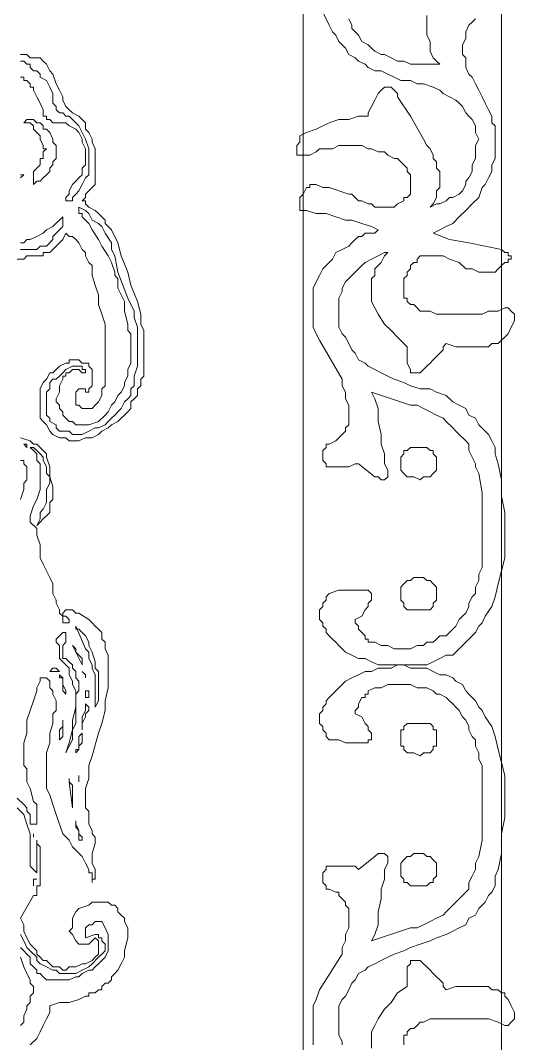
# Model space of a CAD drawing. Extents: x -66030 to 95157, y -13132 to 45879.
# Drawn here: x -19780 to -19187, y 13747 to 14977 of the extents above; entities that cross this region are included whole.
import ezdxf

# ---------------------------------------------------------------- set-up
doc = ezdxf.new("R2010")
doc.units = 0
doc.header["$LTSCALE"] = 100
doc.header["$MEASUREMENT"] = 0
doc.layers.get('0').update_dxf_attribs({"linetype": 'CONTINUOUS'})

msp = doc.modelspace()

# ---------------------------------------------------------------- linework, layer by layer
at = {"lineweight": 0}
for points in [[(-20940.3, 16299.6), (-19202.2, 16299.6), (-19202.2, 13143.6), (-20940.3, 13143.6), (-20940.3, 16299.6)], [(-20702.1, 15948), (-19440.5, 15948), (-19440.5, 13381.8), (-20702.1, 13381.8), (-20702.1, 15948)], [(-19745.1, 14842.7), (-19741.2, 14834.8), (-19741.2, 14830.9), (-19737.3, 14827), (-19737.3, 14819.2), (-19737.3, 14815.3), (-19737.3, 14811.4), (-19741.2, 14807.5), (-19741.2, 14803.6), (-19745.1, 14799.7), (-19745.1, 14795.8), (-19749, 14791.9), (-19752.9, 14788), (-19756.8, 14784.1), (-19760.7, 14784.1), (-19764.7, 14780.2), (-19764.7, 14784.1), (-19764.7, 14788), (-19764.7, 14791.9), (-19764.7, 14791.9), (-19764.7, 14795.8), (-19760.7, 14799.7), (-19756.8, 14803.6), (-19756.8, 14811.4), (-19752.9, 14811.4), (-19752.9, 14815.3), (-19752.9, 14819.2), (-19749, 14823.1), (-19752.9, 14823.1), (-19752.9, 14827), (-19756.8, 14834.8), (-19756.8, 14838.7), (-19760.7, 14842.7), (-19764.7, 14846.6), (-19764.7, 14850.5), (-19764.7, 14850.5), (-19768.6, 14854.4), (-19772.5, 14854.4), (-19776.4, 14854.4), (-19772.5, 14858.3), (-19768.6, 14858.3), (-19764.7, 14858.3), (-19760.7, 14854.4), (-19756.8, 14854.4), (-19752.9, 14850.5), (-19752.9, 14846.6), (-19749, 14846.6), (-19745.1, 14842.7)], [(-19670.9, 14709.9), (-19670.9, 14702), (-19667, 14694.2), (-19663.1, 14674.7), (-19651.4, 14643.4), (-19643.6, 14627.8), (-19643.6, 14620), (-19639.7, 14608.3), (-19639.7, 14600.5), (-19639.7, 14592.7), (-19639.7, 14584.9), (-19639.7, 14573.1), (-19639.7, 14561.4), (-19643.6, 14549.7), (-19643.6, 14538), (-19647.5, 14534.1), (-19647.5, 14526.3), (-19651.4, 14522.4), (-19655.3, 14518.5), (-19659.2, 14510.6), (-19663.1, 14506.7), (-19667, 14502.8), (-19670.9, 14498.9), (-19674.8, 14495), (-19678.7, 14491.1), (-19686.5, 14487.2), (-19690.4, 14487.2), (-19698.3, 14483.3), (-19706.1, 14479.4), (-19710, 14479.4), (-19713.9, 14479.4), (-19713.9, 14479.4), (-19717.8, 14479.4), (-19721.7, 14483.3), (-19725.6, 14483.3), (-19729.5, 14483.3), (-19729.5, 14483.3), (-19733.4, 14483.3), (-19737.3, 14487.2), (-19737.3, 14491.1), (-19745.1, 14495), (-19745.1, 14498.9), (-19749, 14502.8), (-19749, 14510.6), (-19749, 14514.6), (-19749, 14518.5), (-19749, 14526.3), (-19749, 14530.2), (-19745.1, 14534.1), (-19745.1, 14541.9), (-19741.2, 14545.8), (-19737.3, 14545.8), (-19733.4, 14549.7), (-19729.5, 14553.6), (-19725.6, 14557.5), (-19717.8, 14561.4), (-19713.9, 14561.4), (-19710, 14561.4), (-19706.1, 14561.4), (-19706.1, 14557.5), (-19702.2, 14557.5), (-19702.2, 14553.6), (-19702.2, 14553.6), (-19706.1, 14553.6), (-19710, 14557.5), (-19713.9, 14557.5), (-19713.9, 14557.5), (-19717.8, 14557.5), (-19721.7, 14553.6), (-19721.7, 14553.6), (-19725.6, 14553.6), (-19725.6, 14549.7), (-19729.5, 14549.7), (-19729.5, 14545.8), (-19733.4, 14538), (-19733.4, 14534.1), (-19733.4, 14530.2), (-19737.3, 14522.4), (-19737.3, 14518.5), (-19733.4, 14514.6), (-19733.4, 14510.6), (-19729.5, 14506.7), (-19729.5, 14502.8), (-19725.6, 14498.9), (-19721.7, 14495), (-19717.8, 14495), (-19713.9, 14491.1), (-19706.1, 14491.1), (-19698.3, 14491.1), (-19686.5, 14495), (-19678.7, 14502.8), (-19674.8, 14506.7), (-19670.9, 14514.6), (-19667, 14518.5), (-19663.1, 14526.3), (-19659.2, 14530.2), (-19655.3, 14538), (-19655.3, 14541.9), (-19651.4, 14549.7), (-19651.4, 14557.5), (-19647.5, 14565.3), (-19647.5, 14569.2), (-19647.5, 14577), (-19647.5, 14584.9), (-19647.5, 14592.7), (-19647.5, 14600.5), (-19651.4, 14604.4), (-19651.4, 14612.2), (-19655.3, 14627.8), (-19655.3, 14635.6), (-19655.3, 14639.5), (-19659.2, 14647.4), (-19663.1, 14655.2), (-19663.1, 14659.1), (-19663.1, 14666.9), (-19667, 14670.8), (-19667, 14674.7), (-19670.9, 14686.4), (-19674.8, 14694.2), (-19682.6, 14705.9), (-19686.5, 14713.8), (-19694.3, 14725.5), (-19698.3, 14733.3), (-19702.2, 14737.2), (-19702.2, 14737.2), (-19706.1, 14741.1), (-19706.1, 14745), (-19710, 14745), (-19710, 14748.9), (-19710, 14752.8), (-19702.2, 14748.9), (-19698.3, 14745), (-19694.3, 14737.2), (-19686.5, 14733.3), (-19682.6, 14729.4), (-19678.7, 14721.6), (-19670.9, 14709.9)], [(-19772.5, 14467.7), (-19772.5, 14463.8), (-19772.5, 14463.8), (-19772.5, 14463.8), (-19776.4, 14467.7), (-19776.4, 14467.7), (-19776.4, 14467.7), (-19772.5, 14467.7), (-19772.5, 14467.7)], [(-19323.3, 14444.2), (-19323.3, 14448.2), (-19323.3, 14452.1), (-19319.4, 14456), (-19319.4, 14459.9), (-19315.5, 14459.9), (-19311.6, 14463.8), (-19307.7, 14463.8), (-19299.8, 14463.8), (-19295.9, 14463.8), (-19292, 14463.8), (-19288.1, 14459.9), (-19284.2, 14459.9), (-19284.2, 14456), (-19280.3, 14452.1), (-19280.3, 14448.2), (-19280.3, 14444.2), (-19280.3, 14440.3), (-19280.3, 14436.4), (-19284.2, 14432.5), (-19284.2, 14432.5), (-19288.1, 14428.6), (-19292, 14428.6), (-19295.9, 14428.6), (-19299.8, 14424.7), (-19307.7, 14428.6), (-19311.6, 14428.6), (-19315.5, 14428.6), (-19319.4, 14432.5), (-19319.4, 14432.5), (-19319.4, 14432.5), (-19323.3, 14436.4), (-19323.3, 14440.3), (-19323.3, 14444.2)], [(-19323.3, 14288), (-19323.3, 14291.9), (-19323.3, 14295.8), (-19319.4, 14299.7), (-19319.4, 14299.7), (-19315.5, 14303.6), (-19311.6, 14303.6), (-19307.7, 14307.5), (-19299.8, 14307.5), (-19295.9, 14307.5), (-19292, 14303.6), (-19288.1, 14303.6), (-19284.2, 14299.7), (-19284.2, 14299.7), (-19280.3, 14295.8), (-19280.3, 14291.9), (-19280.3, 14288), (-19280.3, 14284.1), (-19280.3, 14280.2), (-19284.2, 14276.3), (-19284.2, 14272.4), (-19288.1, 14268.5), (-19292, 14268.5), (-19295.9, 14268.5), (-19299.8, 14268.5), (-19307.7, 14268.5), (-19311.6, 14268.5), (-19315.5, 14268.5), (-19319.4, 14272.4), (-19319.4, 14276.3), (-19323.3, 14280.2), (-19323.3, 14284.1), (-19323.3, 14288)], [(-19729.5, 14213.8), (-19729.5, 14209.9), (-19725.6, 14209.9), (-19725.6, 14209.9), (-19721.7, 14206), (-19721.7, 14206), (-19721.7, 14206), (-19717.8, 14202.1), (-19717.8, 14198.2), (-19717.8, 14198.2), (-19713.9, 14194.3), (-19713.9, 14186.5), (-19710, 14182.5), (-19710, 14178.6), (-19710, 14174.7), (-19710, 14170.8), (-19713.9, 14166.9), (-19713.9, 14159.1), (-19713.9, 14147.4), (-19713.9, 14139.6), (-19713.9, 14131.8), (-19717.8, 14124), (-19717.8, 14112.2), (-19721.7, 14104.4), (-19725.6, 14096.6), (-19721.7, 14108.3), (-19717.8, 14124), (-19717.8, 14135.7), (-19713.9, 14151.3), (-19713.9, 14159.1), (-19713.9, 14163), (-19713.9, 14170.8), (-19717.8, 14178.6), (-19717.8, 14182.5), (-19721.7, 14190.4), (-19721.7, 14198.2), (-19725.6, 14202.1), (-19729.5, 14206), (-19729.5, 14206), (-19729.5, 14206), (-19733.4, 14209.9), (-19733.4, 14213.8), (-19733.4, 14217.7), (-19733.4, 14221.6), (-19733.4, 14225.5), (-19733.4, 14225.5), (-19737.3, 14229.4), (-19737.3, 14229.4), (-19737.3, 14233.3), (-19733.4, 14237.2), (-19729.5, 14241.1), (-19725.6, 14241.1), (-19725.6, 14241.1), (-19725.6, 14237.2), (-19725.6, 14233.3), (-19725.6, 14233.3), (-19725.6, 14229.4), (-19729.5, 14225.5), (-19729.5, 14221.6), (-19729.5, 14217.7), (-19729.5, 14217.7), (-19729.5, 14213.8)], [(-19690.4, 14206), (-19690.4, 14198.2), (-19686.5, 14194.3), (-19686.5, 14186.5), (-19686.5, 14178.6), (-19686.5, 14170.8), (-19686.5, 14163), (-19686.5, 14159.1), (-19690.4, 14151.3), (-19690.4, 14155.2), (-19690.4, 14159.1), (-19690.4, 14163), (-19690.4, 14166.9), (-19690.4, 14170.8), (-19690.4, 14174.7), (-19690.4, 14178.6), (-19690.4, 14178.6), (-19690.4, 14186.5), (-19690.4, 14190.4), (-19694.3, 14198.2), (-19694.3, 14202.1), (-19698.3, 14209.9), (-19698.3, 14217.7), (-19702.2, 14221.6), (-19713.9, 14248.9), (-19713.9, 14245), (-19710, 14245), (-19706.1, 14241.1), (-19706.1, 14241.1), (-19702.2, 14237.2), (-19698.3, 14229.4), (-19698.3, 14225.5), (-19694.3, 14217.7), (-19690.4, 14206)], [(-19706.1, 14202.1), (-19717.8, 14225.5), (-19713.9, 14221.6), (-19713.9, 14217.7), (-19710, 14213.8), (-19706.1, 14209.9), (-19706.1, 14206), (-19706.1, 14206), (-19706.1, 14202.1)], [(-19733.4, 14194.3), (-19745.1, 14194.3), (-19741.2, 14198.2), (-19741.2, 14198.2), (-19737.3, 14198.2), (-19737.3, 14198.2), (-19737.3, 14198.2), (-19733.4, 14194.3)], [(-19725.6, 14166.9), (-19729.5, 14170.8), (-19729.5, 14178.6), (-19729.5, 14186.5), (-19733.4, 14186.5), (-19733.4, 14190.4), (-19729.5, 14186.5), (-19729.5, 14178.6), (-19725.6, 14170.8), (-19725.6, 14166.9)], [(-19706.1, 14194.3), (-19702.2, 14190.4), (-19706.1, 14194.3)], [(-19702.2, 14190.4), (-19702.2, 14186.5), (-19702.2, 14190.4)], [(-19702.2, 14163), (-19702.2, 14163), (-19702.2, 14163), (-19702.2, 14166.9), (-19702.2, 14166.9), (-19702.2, 14170.8), (-19702.2, 14170.8), (-19698.3, 14170.8), (-19698.3, 14166.9), (-19698.3, 14163), (-19702.2, 14163)], [(-19706.1, 14124), (-19706.1, 14127.9), (-19706.1, 14131.8), (-19706.1, 14135.7), (-19706.1, 14139.6), (-19702.2, 14147.4), (-19702.2, 14151.3), (-19702.2, 14155.2), (-19702.2, 14155.2), (-19698.3, 14151.3), (-19698.3, 14147.4), (-19702.2, 14143.5), (-19702.2, 14139.6), (-19706.1, 14131.8), (-19706.1, 14127.9), (-19706.1, 14124)], [(-19733.4, 14112.2), (-19733.4, 14116.1), (-19733.4, 14116.1), (-19733.4, 14120), (-19733.4, 14124), (-19729.5, 14127.9), (-19729.5, 14135.7), (-19729.5, 14131.8), (-19729.5, 14131.8), (-19729.5, 14127.9), (-19729.5, 14124), (-19729.5, 14116.1), (-19733.4, 14112.2)], [(-19323.3, 14112.2), (-19323.3, 14108.3), (-19323.3, 14104.4), (-19319.4, 14104.4), (-19319.4, 14100.5), (-19315.5, 14096.6), (-19311.6, 14096.6), (-19307.7, 14096.6), (-19299.8, 14092.7), (-19295.9, 14096.6), (-19292, 14096.6), (-19288.1, 14096.6), (-19284.2, 14100.5), (-19284.2, 14104.4), (-19280.3, 14104.4), (-19280.3, 14108.3), (-19280.3, 14112.2), (-19280.3, 14120), (-19280.3, 14124), (-19284.2, 14124), (-19284.2, 14127.9), (-19288.1, 14131.8), (-19292, 14131.8), (-19295.9, 14131.8), (-19299.8, 14131.8), (-19307.7, 14131.8), (-19311.6, 14131.8), (-19315.5, 14131.8), (-19319.4, 14127.9), (-19319.4, 14124), (-19323.3, 14124), (-19323.3, 14120), (-19323.3, 14112.2)], [(-19713.9, 14096.6), (-19713.9, 14100.5), (-19710, 14100.5), (-19710, 14108.3), (-19710, 14112.2), (-19710, 14116.1), (-19706.1, 14120), (-19706.1, 14116.1), (-19706.1, 14112.2), (-19706.1, 14108.3), (-19710, 14104.4), (-19710, 14100.5), (-19713.9, 14096.6)], [(-19710, 14061.5), (-19710, 14061.5), (-19710, 14065.4), (-19710, 14069.3), (-19710, 14065.4), (-19710, 14061.5), (-19710, 14061.5)], [(-19717.8, 14030.2), (-19721.7, 14061.5), (-19721.7, 14065.4), (-19721.7, 14061.5), (-19717.8, 14057.6), (-19717.8, 14049.7), (-19717.8, 14041.9), (-19717.8, 14034.1), (-19717.8, 14030.2)], [(-19706.1, 13995.1), (-19706.1, 13991.2), (-19710, 13991.2), (-19710, 13995.1), (-19710, 14002.9), (-19713.9, 14006.8), (-19713.9, 14014.6), (-19713.9, 14010.7), (-19713.9, 14010.7), (-19710, 14002.9), (-19710, 13999), (-19706.1, 13995.1), (-19706.1, 13995.1)], [(-19764.7, 13999), (-19764.7, 13999), (-19764.7, 13995.1), (-19764.7, 13999), (-19764.7, 13999), (-19764.7, 13999), (-19764.7, 13999), (-19764.7, 13999)], [(-19323.3, 13956), (-19323.3, 13952.1), (-19323.3, 13948.2), (-19319.4, 13944.3), (-19319.4, 13940.4), (-19315.5, 13940.4), (-19311.6, 13936.5), (-19307.7, 13936.5), (-19299.8, 13936.5), (-19295.9, 13936.5), (-19292, 13936.5), (-19288.1, 13940.4), (-19284.2, 13940.4), (-19284.2, 13944.3), (-19280.3, 13948.2), (-19280.3, 13952.1), (-19280.3, 13956), (-19280.3, 13959.9), (-19280.3, 13963.8), (-19284.2, 13967.7), (-19284.2, 13967.7), (-19288.1, 13971.6), (-19292, 13971.6), (-19295.9, 13975.5), (-19299.8, 13975.5), (-19307.7, 13975.5), (-19311.6, 13971.6), (-19315.5, 13971.6), (-19319.4, 13967.7), (-19319.4, 13967.7), (-19323.3, 13963.8), (-19323.3, 13959.9), (-19323.3, 13956)], [(-19764.7, 13936.5), (-19764.7, 13940.4), (-19764.7, 13940.4), (-19764.7, 13940.4), (-19764.7, 13944.3), (-19764.7, 13944.3), (-19764.7, 13944.3), (-19760.7, 13944.3), (-19764.7, 13944.3), (-19764.7, 13940.4), (-19764.7, 13940.4), (-19764.7, 13936.5)]]:
    msp.add_lwpolyline(points, close=True, dxfattribs=at)
for points in [[(-19233.4, 14979.4), (-19237.3, 14975.5), (-19241.3, 14971.6), (-19245.2, 14963.7), (-19245.2, 14959.8), (-19245.2, 14955.9), (-19249.1, 14948.1), (-19249.1, 14944.2), (-19249.1, 14936.4), (-19245.2, 14932.5), (-19245.2, 14924.7), (-19245.2, 14920.8), (-19241.3, 14913), (-19237.3, 14909.1), (-19233.4, 14901.2), (-19229.5, 14893.4), (-19225.6, 14885.6), (-19221.7, 14877.8), (-19217.8, 14870), (-19213.9, 14862.2), (-19213.9, 14854.4), (-19210, 14850.5), (-19210, 14842.7), (-19210, 14834.8), (-19210, 14827), (-19210, 14819.2), (-19210, 14811.4), (-19213.9, 14803.6), (-19213.9, 14795.8), (-19217.8, 14788), (-19221.7, 14780.2), (-19225.6, 14776.3), (-19229.5, 14764.5), (-19237.3, 14756.7), (-19245.2, 14748.9), (-19253, 14741.1), (-19260.8, 14733.3), (-19268.6, 14729.4), (-19276.4, 14725.5), (-19284.2, 14721.6), (-19264.7, 14713.8), (-19241.3, 14709.9), (-19221.7, 14705.9), (-19202.2, 14702), (-19198.3, 14698.1), (-19194.4, 14698.1), (-19194.4, 14698.1), (-19194.4, 14698.1), (-19194.4, 14694.2), (-19190.5, 14694.2), (-19190.5, 14690.3), (-19194.4, 14690.3), (-19194.4, 14686.4), (-19198.3, 14686.4), (-19202.2, 14682.5), (-19206.1, 14678.6), (-19210, 14674.7), (-19213.9, 14674.7), (-19217.8, 14674.7), (-19221.7, 14674.7), (-19229.5, 14674.7), (-19237.3, 14678.6), (-19245.2, 14678.6), (-19253, 14686.4), (-19264.7, 14690.3), (-19272.5, 14694.2), (-19276.4, 14694.2), (-19280.3, 14694.2), (-19284.2, 14694.2), (-19284.2, 14694.2), (-19288.1, 14694.2), (-19292, 14694.2), (-19295.9, 14694.2), (-19299.8, 14694.2), (-19303.7, 14690.3), (-19303.7, 14686.4), (-19307.7, 14686.4), (-19311.6, 14682.5), (-19311.6, 14678.6), (-19315.5, 14674.7), (-19315.5, 14670.8), (-19319.4, 14666.9), (-19319.4, 14663), (-19319.4, 14659.1), (-19319.4, 14655.2), (-19319.4, 14651.3), (-19319.4, 14647.4), (-19319.4, 14643.4), (-19315.5, 14643.4), (-19315.5, 14639.5), (-19311.6, 14635.6), (-19307.7, 14635.6), (-19303.7, 14631.7), (-19299.8, 14627.8), (-19295.9, 14627.8), (-19288.1, 14627.8), (-19280.3, 14623.9), (-19268.6, 14623.9), (-19256.9, 14623.9), (-19249.1, 14623.9), (-19237.3, 14623.9), (-19225.6, 14623.9), (-19217.8, 14627.8), (-19206.1, 14627.8), (-19198.3, 14631.7), (-19198.3, 14631.7), (-19194.4, 14631.7), (-19194.4, 14631.7), (-19190.5, 14627.8), (-19190.5, 14627.8), (-19190.5, 14627.8), (-19186.6, 14623.9), (-19186.6, 14623.9), (-19186.6, 14620), (-19186.6, 14616.1), (-19190.5, 14608.3), (-19194.4, 14600.5), (-19198.3, 14596.6), (-19198.3, 14596.6), (-19202.2, 14592.7), (-19206.1, 14588.8), (-19210, 14588.8), (-19213.9, 14588.8), (-19217.8, 14584.9), (-19221.7, 14584.9), (-19233.4, 14584.9), (-19245.2, 14584.9), (-19256.9, 14584.9), (-19268.6, 14588.8), (-19272.5, 14584.9), (-19272.5, 14581), (-19276.4, 14577), (-19280.3, 14573.1), (-19284.2, 14569.2), (-19288.1, 14565.3), (-19292, 14561.4), (-19295.9, 14557.5), (-19299.8, 14553.6), (-19303.7, 14553.6), (-19303.7, 14553.6), (-19307.7, 14553.6), (-19307.7, 14553.6), (-19307.7, 14553.6), (-19311.6, 14553.6), (-19311.6, 14557.5), (-19311.6, 14557.5), (-19315.5, 14565.3), (-19315.5, 14569.2), (-19315.5, 14577), (-19315.5, 14584.9), (-19315.5, 14584.9), (-19327.2, 14596.6), (-19335, 14604.4), (-19342.8, 14612.2), (-19350.6, 14623.9), (-19354.5, 14631.7), (-19358.4, 14639.5), (-19358.4, 14643.4), (-19358.4, 14651.3), (-19358.4, 14655.2), (-19358.4, 14659.1), (-19358.4, 14663), (-19358.4, 14666.9), (-19354.5, 14670.8), (-19354.5, 14678.6), (-19350.6, 14682.5), (-19346.7, 14686.4), (-19342.8, 14694.2), (-19338.9, 14698.1), (-19342.8, 14698.1), (-19350.6, 14694.2), (-19358.4, 14690.3), (-19366.2, 14686.4), (-19370.2, 14682.5), (-19374.1, 14678.6), (-19378, 14674.7), (-19381.9, 14670.8), (-19385.8, 14666.9), (-19389.7, 14663), (-19393.6, 14655.2), (-19393.6, 14651.3), (-19397.5, 14643.4), (-19397.5, 14639.5), (-19397.5, 14631.7), (-19397.5, 14623.9), (-19397.5, 14616.1), (-19397.5, 14608.3), (-19393.6, 14600.5), (-19389.7, 14596.6), (-19385.8, 14588.8), (-19381.9, 14581), (-19378, 14577), (-19374.1, 14569.2), (-19366.2, 14565.3), (-19362.3, 14561.4), (-19354.5, 14557.5), (-19346.7, 14553.6), (-19338.9, 14549.7), (-19331.1, 14545.8), (-19319.4, 14541.9), (-19311.6, 14538), (-19299.8, 14534.1), (-19288.1, 14534.1), (-19280.3, 14530.2), (-19268.6, 14526.3), (-19260.8, 14518.5), (-19253, 14514.6), (-19245.2, 14510.6), (-19241.3, 14502.8), (-19233.4, 14498.9), (-19229.5, 14491.1), (-19221.7, 14483.3), (-19217.8, 14479.4), (-19213.9, 14471.6), (-19210, 14463.8), (-19210, 14456), (-19206.1, 14444.2), (-19202.2, 14424.7), (-19202.2, 14405.2), (-19198.3, 14385.7), (-19198.3, 14366.1), (-19198.3, 14346.6), (-19198.3, 14331), (-19202.2, 14315.3), (-19206.1, 14299.7), (-19210, 14284.1), (-19213.9, 14272.4), (-19221.7, 14260.7), (-19225.6, 14252.9), (-19229.5, 14248.9), (-19233.4, 14241.1), (-19237.3, 14237.2), (-19241.3, 14233.3), (-19245.2, 14229.4), (-19249.1, 14225.5), (-19256.9, 14217.7), (-19260.8, 14213.8), (-19268.6, 14213.8), (-19276.4, 14209.9), (-19284.2, 14206), (-19292, 14202.1), (-19303.7, 14202.1), (-19311.6, 14202.1), (-19319.4, 14202.1), (-19327.2, 14202.1), (-19335, 14202.1), (-19342.8, 14202.1), (-19350.6, 14202.1), (-19358.4, 14206), (-19366.2, 14209.9), (-19374.1, 14209.9), (-19381.9, 14213.8), (-19389.7, 14217.7), (-19397.5, 14225.5), (-19401.4, 14229.4), (-19405.3, 14233.3), (-19409.2, 14237.2), (-19413.1, 14241.1), (-19413.1, 14245), (-19417, 14248.9), (-19417, 14252.9), (-19420.9, 14256.8), (-19420.9, 14260.7), (-19420.9, 14264.6), (-19420.9, 14268.5), (-19417, 14272.4), (-19417, 14276.3), (-19413.1, 14280.2), (-19413.1, 14284.1), (-19409.2, 14288), (-19397.5, 14291.9), (-19389.7, 14291.9), (-19381.9, 14291.9), (-19378, 14291.9), (-19370.2, 14291.9), (-19366.2, 14291.9), (-19362.3, 14291.9), (-19362.3, 14291.9), (-19358.4, 14288), (-19358.4, 14288), (-19358.4, 14284.1), (-19358.4, 14280.2), (-19362.3, 14276.3), (-19362.3, 14272.4), (-19366.2, 14268.5), (-19370.2, 14260.7), (-19378, 14256.8), (-19378, 14252.9), (-19374.1, 14248.9), (-19374.1, 14245), (-19370.2, 14241.1), (-19366.2, 14237.2), (-19366.2, 14233.3), (-19362.3, 14233.3), (-19362.3, 14229.4), (-19354.5, 14229.4), (-19346.7, 14225.5), (-19338.9, 14225.5), (-19331.1, 14221.6), (-19319.4, 14221.6), (-19311.6, 14221.6), (-19303.7, 14225.5), (-19295.9, 14225.5), (-19292, 14229.4), (-19284.2, 14229.4), (-19280.3, 14233.3), (-19276.4, 14237.2), (-19268.6, 14237.2), (-19264.7, 14241.1), (-19260.8, 14245), (-19256.9, 14248.9), (-19253, 14256.8), (-19249.1, 14260.7), (-19245.2, 14264.6), (-19241.3, 14272.4), (-19241.3, 14276.3), (-19237.3, 14284.1), (-19233.4, 14288), (-19233.4, 14295.8), (-19229.5, 14303.6), (-19229.5, 14311.4), (-19225.6, 14319.3), (-19225.6, 14327.1), (-19225.6, 14346.6), (-19225.6, 14366.1), (-19225.6, 14385.7), (-19225.6, 14409.1), (-19229.5, 14432.5), (-19233.4, 14440.3), (-19233.4, 14444.2), (-19237.3, 14452.1), (-19241.3, 14459.9), (-19241.3, 14467.7), (-19245.2, 14471.6), (-19253, 14479.4), (-19256.9, 14483.3), (-19260.8, 14487.2), (-19268.6, 14495), (-19272.5, 14498.9), (-19280.3, 14502.8), (-19288.1, 14506.7), (-19295.9, 14510.6), (-19303.7, 14514.6), (-19311.6, 14514.6), (-19358.4, 14530.2), (-19354.5, 14522.4), (-19350.6, 14510.6), (-19350.6, 14495), (-19346.7, 14479.4), (-19346.7, 14467.7), (-19342.8, 14456), (-19342.8, 14448.2), (-19342.8, 14444.2), (-19338.9, 14436.4), (-19338.9, 14432.5), (-19338.9, 14428.6), (-19338.9, 14428.6), (-19342.8, 14424.7), (-19342.8, 14424.7), (-19342.8, 14424.7), (-19346.7, 14424.7), (-19346.7, 14424.7), (-19350.6, 14428.6), (-19354.5, 14428.6), (-19374.1, 14444.2), (-19378, 14444.2), (-19385.8, 14440.3), (-19389.7, 14440.3), (-19393.6, 14440.3), (-19397.5, 14440.3), (-19401.4, 14440.3), (-19405.3, 14440.3), (-19413.1, 14440.3), (-19413.1, 14444.2), (-19417, 14448.2), (-19417, 14452.1), (-19417, 14456), (-19417, 14459.9), (-19417, 14459.9), (-19413.1, 14463.8), (-19413.1, 14467.7), (-19409.2, 14467.7), (-19401.4, 14471.6), (-19397.5, 14475.5), (-19397.5, 14475.5), (-19393.6, 14479.4), (-19389.7, 14483.3), (-19389.7, 14487.2), (-19385.8, 14491.1), (-19385.8, 14498.9), (-19385.8, 14502.8), (-19385.8, 14510.6), (-19385.8, 14514.6), (-19389.7, 14522.4), (-19389.7, 14530.2), (-19393.6, 14538), (-19393.6, 14545.8), (-19420.9, 14592.7), (-19424.8, 14600.5), (-19428.7, 14608.3), (-19428.7, 14616.1), (-19428.7, 14623.9), (-19428.7, 14631.7), (-19428.7, 14639.5), (-19428.7, 14647.4), (-19428.7, 14655.2), (-19424.8, 14663), (-19420.9, 14670.8), (-19417, 14678.6), (-19413.1, 14682.5), (-19405.3, 14690.3), (-19401.4, 14698.1), (-19393.6, 14702), (-19385.8, 14705.9), (-19381.9, 14709.9), (-19378, 14713.8), (-19374.1, 14717.7), (-19370.2, 14717.7), (-19366.2, 14721.6), (-19362.3, 14721.6), (-19354.5, 14721.6), (-19350.6, 14725.5), (-19358.4, 14729.4), (-19370.2, 14733.3), (-19381.9, 14737.2), (-19389.7, 14737.2), (-19401.4, 14741.1), (-19413.1, 14745), (-19424.8, 14745), (-19436.6, 14748.9), (-19440.5, 14748.9), (-19444.4, 14748.9), (-19444.4, 14748.9), (-19444.4, 14748.9), (-19444.4, 14752.8), (-19444.4, 14752.8), (-19444.4, 14756.7), (-19444.4, 14760.6), (-19444.4, 14764.5), (-19440.5, 14768.4), (-19436.6, 14776.3), (-19436.6, 14776.3), (-19436.6, 14776.3), (-19432.6, 14776.3), (-19432.6, 14780.2), (-19428.7, 14780.2), (-19424.8, 14780.2), (-19417, 14776.3), (-19409.2, 14776.3), (-19385.8, 14768.4), (-19381.9, 14768.4), (-19378, 14764.5), (-19374.1, 14760.6), (-19370.2, 14760.6), (-19362.3, 14756.7), (-19358.4, 14756.7), (-19354.5, 14752.8), (-19350.6, 14752.8), (-19346.7, 14752.8), (-19342.8, 14752.8), (-19338.9, 14752.8), (-19335, 14752.8), (-19331.1, 14752.8), (-19327.2, 14756.7), (-19319.4, 14760.6), (-19319.4, 14764.5), (-19315.5, 14764.5), (-19311.6, 14768.4), (-19311.6, 14772.3), (-19311.6, 14776.3), (-19311.6, 14780.2), (-19311.6, 14780.2), (-19311.6, 14784.1), (-19311.6, 14788), (-19311.6, 14791.9), (-19315.5, 14795.8), (-19315.5, 14799.7), (-19319.4, 14803.6), (-19323.3, 14807.5), (-19327.2, 14811.4), (-19331.1, 14811.4), (-19338.9, 14815.3), (-19342.8, 14819.2), (-19350.6, 14819.2), (-19358.4, 14823.1), (-19362.3, 14823.1), (-19370.2, 14827), (-19378, 14827), (-19385.8, 14827), (-19389.7, 14827), (-19397.5, 14827), (-19405.3, 14823.1), (-19413.1, 14823.1), (-19420.9, 14823.1), (-19424.8, 14819.2), (-19432.6, 14815.3), (-19440.5, 14815.3), (-19444.4, 14815.3), (-19448.3, 14815.3), (-19448.3, 14815.3), (-19448.3, 14819.2), (-19448.3, 14819.2), (-19448.3, 14823.1), (-19448.3, 14827), (-19444.4, 14830.9), (-19444.4, 14838.7), (-19436.6, 14842.7), (-19424.8, 14846.6), (-19417, 14850.5), (-19409.2, 14854.4), (-19397.5, 14858.3), (-19385.8, 14858.3), (-19374.1, 14862.2), (-19362.3, 14862.2), (-19362.3, 14866.1), (-19358.4, 14873.9), (-19354.5, 14881.7), (-19350.6, 14889.5), (-19346.7, 14893.4), (-19342.8, 14897.3), (-19338.9, 14897.3), (-19338.9, 14897.3), (-19335, 14897.3), (-19331.1, 14893.4), (-19327.2, 14889.5), (-19327.2, 14885.6), (-19311.6, 14862.2), (-19295.9, 14834.8), (-19292, 14827), (-19288.1, 14823.1), (-19284.2, 14815.3), (-19284.2, 14811.4), (-19280.3, 14807.5), (-19280.3, 14799.7), (-19276.4, 14795.8), (-19276.4, 14791.9), (-19276.4, 14784.1), (-19276.4, 14780.2), (-19276.4, 14776.3), (-19280.3, 14772.3), (-19280.3, 14768.4), (-19280.3, 14764.5), (-19284.2, 14756.7), (-19288.1, 14752.8), (-19280.3, 14756.7), (-19276.4, 14756.7), (-19268.6, 14760.6), (-19264.7, 14764.5), (-19260.8, 14764.5), (-19253, 14768.4), (-19249.1, 14772.3), (-19245.2, 14780.2), (-19245.2, 14784.1), (-19241.3, 14788), (-19237.3, 14795.8), (-19237.3, 14803.6), (-19233.4, 14811.4), (-19233.4, 14819.2), (-19233.4, 14827), (-19229.5, 14834.8), (-19233.4, 14842.7), (-19233.4, 14846.6), (-19233.4, 14850.5), (-19237.3, 14858.3), (-19241.3, 14862.2), (-19245.2, 14866.1), (-19249.1, 14873.9), (-19253, 14877.8), (-19256.9, 14881.7), (-19264.7, 14885.6), (-19272.5, 14889.5), (-19276.4, 14893.4), (-19284.2, 14897.3), (-19295.9, 14901.2), (-19303.7, 14901.2), (-19311.6, 14905.1), (-19323.3, 14905.1), (-19331.1, 14909.1), (-19338.9, 14913), (-19346.7, 14916.9), (-19354.5, 14916.9), (-19362.3, 14920.8), (-19366.2, 14924.7), (-19374.1, 14928.6), (-19378, 14932.5), (-19385.8, 14936.4), (-19389.7, 14944.2), (-19393.6, 14948.1), (-19397.5, 14952), (-19401.4, 14959.8), (-19405.3, 14963.7), (-19409.2, 14971.6), (-19417, 14987.2)], [(-19385.8, 14979.4), (-19381.9, 14971.6), (-19381.9, 14967.6), (-19378, 14963.7), (-19374.1, 14959.8), (-19370.2, 14952), (-19362.3, 14948.1), (-19358.4, 14944.2), (-19354.5, 14940.3), (-19346.7, 14936.4), (-19342.8, 14936.4), (-19335, 14932.5), (-19327.2, 14928.6), (-19319.4, 14928.6), (-19311.6, 14924.7), (-19303.7, 14924.7), (-19292, 14924.7), (-19284.2, 14924.7), (-19276.4, 14924.7), (-19280.3, 14928.6), (-19280.3, 14928.6), (-19284.2, 14932.5), (-19288.1, 14940.3), (-19288.1, 14944.2), (-19288.1, 14952), (-19292, 14959.8), (-19292, 14967.6), (-19292, 14975.5), (-19292, 14983.3)], [(-19780.3, 14936.4), (-19772.5, 14936.4), (-19772.5, 14936.4), (-19768.6, 14932.5), (-19764.7, 14932.5), (-19760.7, 14932.5), (-19756.8, 14932.5), (-19752.9, 14928.6), (-19752.9, 14928.6), (-19752.9, 14928.6), (-19749, 14924.7), (-19749, 14924.7), (-19745.1, 14916.9), (-19741.2, 14913), (-19737.3, 14901.2), (-19733.4, 14893.4), (-19729.5, 14885.6), (-19729.5, 14881.7), (-19725.6, 14873.9), (-19721.7, 14870), (-19717.8, 14866.1), (-19710, 14862.2), (-19706.1, 14858.3), (-19702.2, 14854.4), (-19702.2, 14846.6), (-19698.3, 14842.7), (-19694.3, 14834.8), (-19694.3, 14830.9), (-19690.4, 14823.1), (-19690.4, 14819.2), (-19690.4, 14811.4), (-19690.4, 14803.6), (-19690.4, 14799.7), (-19690.4, 14791.9), (-19690.4, 14784.1), (-19690.4, 14780.2), (-19694.3, 14776.3), (-19698.3, 14772.3), (-19702.2, 14768.4), (-19702.2, 14764.5), (-19702.2, 14764.5), (-19706.1, 14760.6), (-19702.2, 14760.6), (-19702.2, 14756.7), (-19698.3, 14752.8), (-19690.4, 14748.9), (-19686.5, 14745), (-19682.6, 14741.1), (-19682.6, 14741.1), (-19678.7, 14737.2), (-19678.7, 14733.3), (-19674.8, 14729.4), (-19670.9, 14725.5), (-19663.1, 14709.9), (-19659.2, 14694.2), (-19651.4, 14674.7), (-19647.5, 14659.1), (-19639.7, 14639.5), (-19635.8, 14623.9), (-19635.8, 14612.2), (-19631.9, 14604.4), (-19631.9, 14596.6), (-19631.9, 14584.9), (-19631.9, 14577), (-19631.9, 14569.2), (-19631.9, 14561.4), (-19631.9, 14557.5), (-19631.9, 14549.7), (-19635.8, 14545.8), (-19635.8, 14538), (-19639.7, 14534.1), (-19639.7, 14526.3), (-19643.6, 14522.4), (-19647.5, 14518.5), (-19647.5, 14510.6), (-19651.4, 14506.7), (-19655.3, 14502.8), (-19659.2, 14498.9), (-19663.1, 14495), (-19670.9, 14491.1), (-19674.8, 14487.2), (-19682.6, 14483.3), (-19686.5, 14479.4), (-19694.3, 14475.5), (-19702.2, 14475.5), (-19710, 14471.6), (-19717.8, 14471.6), (-19721.7, 14471.6), (-19725.6, 14475.5), (-19729.5, 14475.5), (-19733.4, 14475.5), (-19741.2, 14479.4), (-19745.1, 14483.3), (-19749, 14491.1), (-19752.9, 14495), (-19756.8, 14498.9), (-19756.8, 14506.7), (-19756.8, 14514.6), (-19756.8, 14518.5), (-19756.8, 14526.3), (-19756.8, 14534.1), (-19752.9, 14541.9), (-19749, 14545.8), (-19745.1, 14553.6), (-19741.2, 14553.6), (-19737.3, 14557.5), (-19737.3, 14557.5), (-19733.4, 14561.4), (-19725.6, 14565.3), (-19721.7, 14565.3), (-19721.7, 14569.2), (-19717.8, 14569.2), (-19713.9, 14569.2), (-19710, 14569.2), (-19706.1, 14565.3), (-19698.3, 14565.3), (-19698.3, 14561.4), (-19698.3, 14561.4), (-19694.3, 14557.5), (-19694.3, 14553.6), (-19694.3, 14549.7), (-19694.3, 14541.9), (-19694.3, 14538), (-19698.3, 14534.1), (-19698.3, 14530.2), (-19698.3, 14530.2), (-19698.3, 14530.2), (-19702.2, 14530.2), (-19702.2, 14534.1), (-19702.2, 14534.1), (-19706.1, 14534.1), (-19706.1, 14534.1), (-19710, 14534.1), (-19710, 14534.1), (-19710, 14534.1), (-19713.9, 14530.2), (-19713.9, 14530.2), (-19713.9, 14526.3), (-19713.9, 14526.3), (-19713.9, 14522.4), (-19713.9, 14522.4), (-19713.9, 14514.6), (-19710, 14514.6), (-19706.1, 14510.6), (-19706.1, 14510.6), (-19702.2, 14510.6), (-19698.3, 14510.6), (-19698.3, 14510.6), (-19694.3, 14510.6), (-19690.4, 14514.6), (-19690.4, 14514.6), (-19686.5, 14518.5), (-19686.5, 14518.5), (-19682.6, 14526.3), (-19682.6, 14530.2), (-19682.6, 14534.1), (-19678.7, 14538), (-19678.7, 14549.7), (-19678.7, 14612.2), (-19682.6, 14623.9), (-19686.5, 14635.6), (-19686.5, 14647.4), (-19690.4, 14659.1), (-19694.3, 14670.8), (-19694.3, 14682.5), (-19698.3, 14686.4), (-19702.2, 14694.2), (-19702.2, 14698.1), (-19706.1, 14702), (-19710, 14709.9), (-19713.9, 14713.8), (-19713.9, 14713.8), (-19717.8, 14717.7), (-19717.8, 14717.7), (-19721.7, 14717.7), (-19725.6, 14721.6), (-19729.5, 14713.8), (-19733.4, 14709.9), (-19737.3, 14705.9), (-19741.2, 14702), (-19745.1, 14698.1), (-19752.9, 14698.1), (-19752.9, 14694.2), (-19756.8, 14694.2), (-19760.7, 14694.2), (-19764.7, 14694.2), (-19772.5, 14694.2), (-19776.4, 14690.3), (-19784.2, 14690.3)], [(-19780.3, 14928.6), (-19776.4, 14928.6), (-19772.5, 14924.7), (-19768.6, 14924.7), (-19768.6, 14920.8), (-19764.7, 14916.9), (-19760.7, 14916.9), (-19756.8, 14913), (-19756.8, 14909.1), (-19749, 14905.1), (-19745.1, 14897.3), (-19741.2, 14889.5), (-19741.2, 14889.5), (-19741.2, 14885.6), (-19741.2, 14881.7), (-19741.2, 14877.8), (-19737.3, 14873.9), (-19737.3, 14870), (-19737.3, 14870), (-19733.4, 14866.1), (-19733.4, 14866.1), (-19733.4, 14866.1), (-19729.5, 14866.1), (-19725.6, 14862.2), (-19721.7, 14862.2), (-19717.8, 14858.3), (-19717.8, 14858.3), (-19713.9, 14854.4), (-19710, 14850.5), (-19710, 14850.5), (-19706.1, 14842.7), (-19702.2, 14834.8), (-19698.3, 14823.1), (-19698.3, 14815.3), (-19698.3, 14807.5), (-19698.3, 14799.7), (-19698.3, 14791.9), (-19702.2, 14788), (-19706.1, 14780.2), (-19710, 14772.3), (-19713.9, 14768.4), (-19713.9, 14768.4), (-19717.8, 14764.5), (-19717.8, 14764.5), (-19717.8, 14760.6), (-19721.7, 14760.6), (-19721.7, 14760.6), (-19725.6, 14760.6), (-19725.6, 14764.5), (-19721.7, 14768.4), (-19721.7, 14768.4), (-19721.7, 14772.3), (-19717.8, 14780.2), (-19713.9, 14784.1), (-19710, 14788), (-19706.1, 14791.9), (-19706.1, 14795.8), (-19706.1, 14799.7), (-19702.2, 14803.6), (-19702.2, 14803.6), (-19702.2, 14807.5), (-19702.2, 14811.4), (-19702.2, 14815.3), (-19702.2, 14819.2), (-19702.2, 14823.1), (-19706.1, 14830.9), (-19706.1, 14834.8), (-19710, 14842.7), (-19713.9, 14846.6), (-19721.7, 14850.5), (-19725.6, 14854.4), (-19729.5, 14854.4), (-19733.4, 14854.4), (-19741.2, 14854.4), (-19745.1, 14858.3), (-19749, 14858.3), (-19749, 14858.3), (-19749, 14862.2), (-19752.9, 14862.2), (-19752.9, 14866.1), (-19752.9, 14870), (-19756.8, 14877.8), (-19760.7, 14885.6), (-19764.7, 14893.4), (-19764.7, 14897.3), (-19768.6, 14897.3), (-19768.6, 14901.2), (-19772.5, 14905.1), (-19776.4, 14905.1), (-19776.4, 14909.1), (-19780.3, 14909.1)], [(-19780.3, 14791.9), (-19776.4, 14791.9), (-19780.3, 14788)], [(-19780.3, 14709.9), (-19776.4, 14709.9), (-19772.5, 14713.8), (-19768.6, 14713.8), (-19760.7, 14717.7), (-19752.9, 14721.6), (-19749, 14725.5), (-19741.2, 14729.4), (-19729.5, 14741.1), (-19729.5, 14737.2), (-19729.5, 14733.3), (-19729.5, 14729.4), (-19733.4, 14725.5), (-19737.3, 14721.6), (-19741.2, 14717.7), (-19741.2, 14713.8), (-19749, 14705.9), (-19749, 14705.9), (-19756.8, 14705.9), (-19760.7, 14702), (-19768.6, 14702), (-19772.5, 14702), (-19780.3, 14702)], [(-19780.3, 14475.5), (-19768.6, 14471.6), (-19764.7, 14467.7), (-19760.7, 14467.7), (-19756.8, 14463.8), (-19752.9, 14459.9), (-19749, 14456), (-19749, 14452.1), (-19745.1, 14440.3), (-19745.1, 14428.6), (-19741.2, 14416.9), (-19741.2, 14413), (-19741.2, 14409.1), (-19741.2, 14401.3), (-19745.1, 14397.4), (-19745.1, 14393.5), (-19745.1, 14385.7), (-19749, 14381.7), (-19752.9, 14377.8), (-19756.8, 14373.9), (-19760.7, 14370), (-19760.7, 14370), (-19756.8, 14377.8), (-19756.8, 14385.7), (-19752.9, 14389.6), (-19749, 14397.4), (-19749, 14405.2), (-19749, 14413), (-19745.1, 14420.8), (-19745.1, 14428.6), (-19749, 14432.5), (-19749, 14440.3), (-19752.9, 14448.2), (-19752.9, 14452.1), (-19756.8, 14456), (-19760.7, 14459.9), (-19764.7, 14463.8), (-19768.6, 14463.8), (-19764.7, 14459.9), (-19760.7, 14456), (-19760.7, 14448.2), (-19756.8, 14444.2), (-19756.8, 14440.3), (-19756.8, 14436.4), (-19756.8, 14428.6), (-19756.8, 14424.7), (-19756.8, 14416.9), (-19756.8, 14413), (-19760.7, 14401.3), (-19764.7, 14393.5), (-19768.6, 14381.7), (-19768.6, 14381.7), (-19768.6, 14381.7), (-19768.6, 14377.8), (-19768.6, 14377.8), (-19768.6, 14373.9), (-19768.6, 14373.9), (-19760.7, 14366.1), (-19760.7, 14358.3), (-19756.8, 14346.6), (-19756.8, 14331), (-19752.9, 14323.2), (-19749, 14315.3), (-19745.1, 14307.5), (-19741.2, 14299.7), (-19741.2, 14291.9), (-19741.2, 14288), (-19737.3, 14280.2), (-19737.3, 14276.3), (-19733.4, 14268.5), (-19733.4, 14264.6), (-19729.5, 14260.7), (-19729.5, 14260.7), (-19729.5, 14256.8), (-19729.5, 14256.8), (-19729.5, 14256.8), (-19729.5, 14252.9), (-19725.6, 14252.9), (-19725.6, 14252.9), (-19725.6, 14252.9), (-19721.7, 14252.9), (-19721.7, 14252.9), (-19721.7, 14252.9), (-19721.7, 14256.8), (-19721.7, 14256.8), (-19725.6, 14260.7), (-19729.5, 14260.7), (-19729.5, 14260.7), (-19729.5, 14264.6), (-19729.5, 14264.6), (-19725.6, 14268.5), (-19721.7, 14268.5), (-19721.7, 14268.5), (-19717.8, 14268.5), (-19713.9, 14264.6), (-19710, 14264.6), (-19698.3, 14256.8), (-19694.3, 14252.9), (-19690.4, 14248.9), (-19686.5, 14245), (-19682.6, 14241.1), (-19682.6, 14233.3), (-19678.7, 14229.4), (-19678.7, 14221.6), (-19674.8, 14213.8), (-19674.8, 14206), (-19674.8, 14202.1), (-19674.8, 14194.3), (-19674.8, 14186.5), (-19674.8, 14174.7), (-19678.7, 14159.1), (-19678.7, 14147.4), (-19682.6, 14131.8), (-19686.5, 14120), (-19694.3, 14092.7), (-19698.3, 14081), (-19698.3, 14065.4), (-19702.2, 14053.6), (-19702.2, 14045.8), (-19702.2, 14038), (-19702.2, 14030.2), (-19698.3, 14026.3), (-19698.3, 14018.5), (-19698.3, 14010.7), (-19694.3, 14002.9), (-19694.3, 13999), (-19690.4, 13995.1), (-19690.4, 13987.2), (-19694.3, 13975.5), (-19694.3, 13967.7), (-19694.3, 13963.8), (-19690.4, 13956), (-19690.4, 13956), (-19690.4, 13952.1), (-19690.4, 13948.2), (-19690.4, 13944.3), (-19690.4, 13944.3), (-19690.4, 13944.3), (-19694.3, 13944.3), (-19694.3, 13940.4), (-19694.3, 13948.2), (-19694.3, 13952.1), (-19698.3, 13952.1), (-19698.3, 13956), (-19702.2, 13963.8), (-19706.1, 13971.6), (-19713.9, 13979.4), (-19717.8, 13983.3), (-19721.7, 13991.2), (-19729.5, 13999), (-19733.4, 14010.7), (-19737.3, 14022.4), (-19741.2, 14034.1), (-19745.1, 14045.8), (-19749, 14053.6), (-19749, 14057.6), (-19749, 14065.4), (-19749, 14073.2), (-19749, 14077.1), (-19749, 14084.9), (-19749, 14092.7), (-19749, 14096.6), (-19745.1, 14108.3), (-19745.1, 14120), (-19741.2, 14131.8), (-19741.2, 14143.5), (-19737.3, 14147.4), (-19737.3, 14155.2), (-19737.3, 14159.1), (-19741.2, 14166.9), (-19741.2, 14170.8), (-19745.1, 14174.7), (-19745.1, 14182.5), (-19749, 14186.5), (-19752.9, 14186.5), (-19756.8, 14186.5), (-19756.8, 14182.5), (-19756.8, 14182.5), (-19760.7, 14174.7), (-19760.7, 14174.7), (-19760.7, 14174.7), (-19760.7, 14170.8), (-19764.7, 14159.1), (-19768.6, 14147.4), (-19772.5, 14135.7), (-19772.5, 14120), (-19776.4, 14108.3), (-19776.4, 14092.7), (-19776.4, 14088.8), (-19776.4, 14081), (-19772.5, 14077.1), (-19772.5, 14069.3), (-19772.5, 14065.4), (-19772.5, 14061.5), (-19768.6, 14053.6), (-19764.7, 14038), (-19760.7, 14034.1), (-19760.7, 14030.2), (-19760.7, 14026.3), (-19760.7, 14022.4), (-19760.7, 14018.5), (-19760.7, 14014.6), (-19760.7, 14010.7), (-19764.7, 14010.7), (-19764.7, 14010.7), (-19764.7, 14010.7), (-19768.6, 14010.7), (-19768.6, 14014.6), (-19768.6, 14014.6), (-19768.6, 14014.6), (-19768.6, 14022.4), (-19772.5, 14026.3), (-19772.5, 14030.2), (-19776.4, 14034.1), (-19784.2, 14041.9)], [(-19780.3, 14401.3), (-19776.4, 14413), (-19776.4, 14420.8), (-19772.5, 14424.7), (-19772.5, 14432.5), (-19772.5, 14436.4), (-19772.5, 14436.4), (-19772.5, 14440.3), (-19776.4, 14444.2), (-19776.4, 14448.2), (-19780.3, 14448.2)], [(-19393.6, 13745.1), (-19393.6, 13749), (-19397.5, 13756.8), (-19397.5, 13760.7), (-19397.5, 13768.5), (-19397.5, 13776.3), (-19397.5, 13784.1), (-19397.5, 13791.9), (-19393.6, 13799.8), (-19389.7, 13803.7), (-19385.8, 13811.5), (-19381.9, 13819.3), (-19378, 13823.2), (-19374.1, 13831), (-19366.2, 13834.9), (-19362.3, 13838.8), (-19354.5, 13842.7), (-19346.7, 13846.6), (-19338.9, 13850.5), (-19331.1, 13854.4), (-19319.4, 13858.3), (-19311.6, 13862.3), (-19299.8, 13866.2), (-19288.1, 13870.1), (-19280.3, 13874), (-19268.6, 13877.9), (-19260.8, 13881.8), (-19253, 13885.7), (-19245.2, 13889.6), (-19241.3, 13897.4), (-19233.4, 13901.3), (-19229.5, 13909.1), (-19221.7, 13916.9), (-19217.8, 13924.8), (-19213.9, 13928.7), (-19210, 13936.5), (-19210, 13948.2), (-19206.1, 13956), (-19202.2, 13975.5), (-19202.2, 13999), (-19198.3, 14018.5), (-19198.3, 14034.1), (-19198.3, 14053.6), (-19198.3, 14069.3), (-19202.2, 14084.9), (-19206.1, 14100.5), (-19210, 14116.1), (-19213.9, 14127.9), (-19221.7, 14139.6), (-19225.6, 14147.4), (-19229.5, 14151.3), (-19233.4, 14159.1), (-19237.3, 14163), (-19241.3, 14166.9), (-19245.2, 14170.8), (-19249.1, 14178.6), (-19256.9, 14182.5), (-19260.8, 14186.5), (-19268.6, 14190.4), (-19276.4, 14190.4), (-19284.2, 14194.3), (-19292, 14198.2), (-19303.7, 14198.2), (-19311.6, 14198.2), (-19319.4, 14202.1), (-19327.2, 14202.1), (-19335, 14198.2), (-19342.8, 14198.2), (-19350.6, 14198.2), (-19358.4, 14194.3), (-19366.2, 14194.3), (-19374.1, 14190.4), (-19381.9, 14186.5), (-19389.7, 14182.5), (-19397.5, 14174.7), (-19401.4, 14170.8), (-19405.3, 14166.9), (-19409.2, 14163), (-19413.1, 14159.1), (-19413.1, 14155.2), (-19417, 14151.3), (-19417, 14147.4), (-19420.9, 14143.5), (-19420.9, 14139.6), (-19420.9, 14135.7), (-19420.9, 14131.8), (-19417, 14127.9), (-19417, 14124), (-19413.1, 14120), (-19413.1, 14116.1), (-19409.2, 14112.2), (-19397.5, 14112.2), (-19389.7, 14108.3), (-19381.9, 14108.3), (-19378, 14108.3), (-19370.2, 14108.3), (-19366.2, 14108.3), (-19362.3, 14108.3), (-19362.3, 14112.2), (-19358.4, 14112.2), (-19358.4, 14112.2), (-19358.4, 14116.1), (-19358.4, 14120), (-19362.3, 14124), (-19362.3, 14127.9), (-19366.2, 14131.8), (-19370.2, 14139.6), (-19378, 14143.5), (-19378, 14147.4), (-19374.1, 14151.3), (-19374.1, 14155.2), (-19370.2, 14163), (-19366.2, 14163), (-19366.2, 14166.9), (-19362.3, 14166.9), (-19362.3, 14170.8), (-19354.5, 14174.7), (-19346.7, 14174.7), (-19338.9, 14178.6), (-19331.1, 14178.6), (-19319.4, 14178.6), (-19311.6, 14178.6), (-19303.7, 14174.7), (-19295.9, 14174.7), (-19292, 14174.7), (-19284.2, 14170.8), (-19280.3, 14166.9), (-19276.4, 14166.9), (-19268.6, 14163), (-19264.7, 14159.1), (-19260.8, 14155.2), (-19256.9, 14151.3), (-19253, 14147.4), (-19249.1, 14139.6), (-19245.2, 14135.7), (-19241.3, 14127.9), (-19241.3, 14124), (-19237.3, 14116.1), (-19233.4, 14112.2), (-19233.4, 14104.4), (-19229.5, 14096.6), (-19229.5, 14088.8), (-19225.6, 14081), (-19225.6, 14073.2), (-19225.6, 14053.6), (-19225.6, 14034.1), (-19225.6, 14014.6), (-19225.6, 13991.2), (-19229.5, 13971.6), (-19233.4, 13963.8), (-19233.4, 13956), (-19237.3, 13948.2), (-19241.3, 13940.4), (-19241.3, 13932.6), (-19245.2, 13928.7), (-19253, 13920.8), (-19256.9, 13916.9), (-19260.8, 13913), (-19268.6, 13905.2), (-19272.5, 13901.3), (-19280.3, 13897.4), (-19288.1, 13893.5), (-19295.9, 13889.6), (-19303.7, 13885.7), (-19311.6, 13885.7), (-19358.4, 13870.1), (-19354.5, 13877.9), (-19350.6, 13889.6), (-19350.6, 13905.2), (-19346.7, 13920.8), (-19346.7, 13932.6), (-19342.8, 13944.3), (-19342.8, 13952.1), (-19342.8, 13956), (-19338.9, 13963.8), (-19338.9, 13967.7), (-19338.9, 13971.6), (-19338.9, 13971.6), (-19342.8, 13975.5), (-19342.8, 13975.5), (-19342.8, 13975.5), (-19346.7, 13975.5), (-19346.7, 13975.5), (-19350.6, 13975.5), (-19354.5, 13971.6), (-19374.1, 13956), (-19378, 13959.9), (-19385.8, 13959.9), (-19389.7, 13959.9), (-19393.6, 13959.9), (-19397.5, 13959.9), (-19401.4, 13959.9), (-19405.3, 13959.9), (-19413.1, 13959.9), (-19413.1, 13956), (-19417, 13952.1), (-19417, 13948.2), (-19417, 13944.3), (-19417, 13944.3), (-19417, 13940.4), (-19413.1, 13936.5), (-19413.1, 13932.6), (-19409.2, 13932.6), (-19401.4, 13928.7), (-19397.5, 13928.7), (-19397.5, 13924.8), (-19393.6, 13920.8), (-19389.7, 13916.9), (-19389.7, 13913), (-19385.8, 13909.1), (-19385.8, 13901.3), (-19385.8, 13897.4), (-19385.8, 13889.6), (-19385.8, 13885.7), (-19389.7, 13877.9), (-19389.7, 13870.1), (-19393.6, 13862.3), (-19393.6, 13854.4), (-19420.9, 13811.5), (-19424.8, 13799.8), (-19428.7, 13791.9), (-19428.7, 13784.1), (-19428.7, 13776.3), (-19428.7, 13768.5), (-19428.7, 13760.7), (-19428.7, 13752.9), (-19428.7, 13745.1)], [(-19784.2, 14030.2), (-19776.4, 14022.4), (-19772.5, 14010.7), (-19768.6, 13999), (-19768.6, 13995.1), (-19768.6, 13991.2), (-19768.6, 13987.2), (-19768.6, 13983.3), (-19768.6, 13979.4), (-19768.6, 13975.5), (-19768.6, 13967.7), (-19768.6, 13963.8), (-19768.6, 13959.9), (-19764.7, 13956), (-19764.7, 13956), (-19760.7, 13952.1), (-19760.7, 13959.9), (-19760.7, 13963.8), (-19760.7, 13967.7), (-19760.7, 13971.6), (-19760.7, 13983.3), (-19760.7, 13987.2), (-19760.7, 13991.2), (-19760.7, 13987.2), (-19756.8, 13983.3), (-19756.8, 13979.4), (-19756.8, 13971.6), (-19756.8, 13963.8), (-19756.8, 13952.1), (-19756.8, 13944.3), (-19756.8, 13936.5), (-19756.8, 13936.5), (-19760.7, 13936.5), (-19760.7, 13932.6), (-19760.7, 13932.6), (-19760.7, 13928.7), (-19760.7, 13928.7), (-19760.7, 13924.8), (-19760.7, 13924.8), (-19760.7, 13924.8), (-19764.7, 13924.8), (-19780.3, 13897.4), (-19776.4, 13889.6), (-19776.4, 13881.8), (-19772.5, 13874), (-19768.6, 13866.2), (-19760.7, 13858.3), (-19760.7, 13854.4), (-19756.8, 13850.5), (-19752.9, 13846.6), (-19749, 13846.6), (-19741.2, 13838.8), (-19737.3, 13838.8), (-19733.4, 13838.8), (-19729.5, 13834.9), (-19725.6, 13834.9), (-19725.6, 13834.9), (-19721.7, 13838.8), (-19713.9, 13838.8), (-19706.1, 13842.7), (-19702.2, 13842.7), (-19694.3, 13846.6), (-19690.4, 13850.5), (-19686.5, 13854.4), (-19686.5, 13858.3), (-19686.5, 13858.3), (-19686.5, 13862.3), (-19686.5, 13862.3), (-19686.5, 13866.2), (-19686.5, 13870.1), (-19690.4, 13874), (-19694.3, 13870.1), (-19694.3, 13870.1), (-19698.3, 13866.2), (-19698.3, 13866.2), (-19702.2, 13866.2), (-19702.2, 13866.2), (-19706.1, 13866.2), (-19710, 13866.2), (-19710, 13866.2), (-19713.9, 13870.1), (-19713.9, 13870.1), (-19717.8, 13877.9), (-19721.7, 13881.8), (-19717.8, 13885.7), (-19717.8, 13889.6), (-19717.8, 13893.5), (-19717.8, 13897.4), (-19713.9, 13905.2), (-19710, 13909.1), (-19698.3, 13913), (-19694.3, 13916.9), (-19690.4, 13916.9), (-19686.5, 13916.9), (-19678.7, 13916.9), (-19674.8, 13916.9), (-19670.9, 13913), (-19667, 13913), (-19667, 13913), (-19663.1, 13909.1), (-19663.1, 13905.2), (-19659.2, 13901.3), (-19655.3, 13897.4), (-19655.3, 13893.5), (-19651.4, 13885.7), (-19651.4, 13874), (-19655.3, 13858.3), (-19655.3, 13850.5), (-19659.2, 13842.7), (-19663.1, 13834.9), (-19667, 13831), (-19670.9, 13827.1), (-19670.9, 13823.2), (-19674.8, 13819.3), (-19678.7, 13819.3), (-19682.6, 13815.4), (-19682.6, 13811.5), (-19686.5, 13811.5), (-19690.4, 13807.6), (-19690.4, 13807.6), (-19698.3, 13807.6), (-19698.3, 13803.7), (-19702.2, 13803.7), (-19710, 13799.8), (-19721.7, 13795.9), (-19733.4, 13795.9), (-19745.1, 13791.9), (-19745.1, 13784.1), (-19749, 13776.3), (-19752.9, 13768.5), (-19756.8, 13760.7), (-19760.7, 13752.9), (-19768.6, 13745.1)], [(-19780.3, 13877.9), (-19776.4, 13870.1), (-19772.5, 13862.3), (-19768.6, 13858.3), (-19760.7, 13850.5), (-19760.7, 13846.6), (-19756.8, 13842.7), (-19749, 13838.8), (-19741.2, 13834.9), (-19737.3, 13834.9), (-19733.4, 13831), (-19729.5, 13831), (-19725.6, 13831), (-19721.7, 13831), (-19717.8, 13831), (-19717.8, 13831), (-19713.9, 13831), (-19706.1, 13834.9), (-19698.3, 13838.8), (-19694.3, 13842.7), (-19686.5, 13850.5), (-19686.5, 13850.5), (-19682.6, 13854.4), (-19682.6, 13854.4), (-19678.7, 13858.3), (-19678.7, 13862.3), (-19678.7, 13862.3), (-19678.7, 13866.2), (-19682.6, 13870.1), (-19682.6, 13874), (-19686.5, 13874), (-19686.5, 13877.9), (-19686.5, 13877.9), (-19690.4, 13877.9), (-19690.4, 13877.9), (-19702.2, 13874), (-19702.2, 13877.9), (-19702.2, 13877.9), (-19702.2, 13881.8), (-19702.2, 13881.8), (-19702.2, 13885.7), (-19698.3, 13889.6), (-19698.3, 13889.6), (-19694.3, 13889.6), (-19690.4, 13893.5), (-19690.4, 13893.5), (-19686.5, 13893.5), (-19686.5, 13893.5), (-19682.6, 13893.5), (-19682.6, 13893.5), (-19678.7, 13885.7), (-19674.8, 13877.9), (-19674.8, 13877.9), (-19674.8, 13874), (-19674.8, 13866.2), (-19674.8, 13866.2), (-19674.8, 13858.3), (-19678.7, 13850.5), (-19682.6, 13846.6), (-19686.5, 13842.7), (-19686.5, 13842.7), (-19690.4, 13838.8), (-19694.3, 13834.9), (-19698.3, 13834.9), (-19706.1, 13831), (-19710, 13827.1), (-19713.9, 13827.1), (-19721.7, 13823.2), (-19725.6, 13823.2), (-19729.5, 13823.2), (-19733.4, 13823.2), (-19741.2, 13823.2), (-19745.1, 13823.2), (-19749, 13823.2), (-19752.9, 13827.1), (-19756.8, 13831), (-19760.7, 13831), (-19760.7, 13834.9), (-19764.7, 13838.8), (-19768.6, 13842.7), (-19768.6, 13846.6), (-19768.6, 13846.6), (-19768.6, 13850.5), (-19772.5, 13854.4), (-19772.5, 13854.4), (-19776.4, 13858.3), (-19780.3, 13862.3)], [(-19780.3, 13850.5), (-19776.4, 13838.8), (-19772.5, 13831), (-19768.6, 13823.2), (-19768.6, 13819.3), (-19764.7, 13815.4), (-19764.7, 13811.5), (-19764.7, 13807.6), (-19768.6, 13803.7), (-19768.6, 13799.8), (-19768.6, 13795.9), (-19772.5, 13791.9), (-19772.5, 13788), (-19776.4, 13780.2), (-19776.4, 13772.4), (-19780.3, 13768.5)], [(-19319.4, 13745.1), (-19319.4, 13749), (-19319.4, 13752.9), (-19319.4, 13756.8), (-19315.5, 13756.8), (-19315.5, 13760.7), (-19311.6, 13764.6), (-19307.7, 13764.6), (-19303.7, 13768.5), (-19299.8, 13772.4), (-19295.9, 13772.4), (-19288.1, 13776.3), (-19280.3, 13776.3), (-19268.6, 13776.3), (-19256.9, 13776.3), (-19249.1, 13776.3), (-19237.3, 13776.3), (-19225.6, 13776.3), (-19217.8, 13776.3), (-19206.1, 13772.4), (-19198.3, 13768.5), (-19198.3, 13768.5), (-19194.4, 13768.5), (-19194.4, 13768.5), (-19190.5, 13772.4), (-19190.5, 13772.4), (-19190.5, 13772.4), (-19186.6, 13776.3), (-19186.6, 13776.3), (-19186.6, 13780.2), (-19186.6, 13784.1), (-19190.5, 13791.9), (-19194.4, 13799.8), (-19198.3, 13803.7), (-19198.3, 13807.6), (-19202.2, 13807.6), (-19206.1, 13811.5), (-19210, 13811.5), (-19213.9, 13811.5), (-19217.8, 13815.4), (-19221.7, 13815.4), (-19233.4, 13815.4), (-19245.2, 13815.4), (-19256.9, 13815.4), (-19268.6, 13811.5), (-19272.5, 13815.4), (-19272.5, 13819.3), (-19276.4, 13823.2), (-19280.3, 13827.1), (-19284.2, 13831), (-19288.1, 13834.9), (-19292, 13838.8), (-19295.9, 13842.7), (-19299.8, 13846.6), (-19303.7, 13846.6), (-19303.7, 13846.6), (-19307.7, 13846.6), (-19307.7, 13846.6), (-19307.7, 13846.6), (-19311.6, 13846.6), (-19311.6, 13842.7), (-19311.6, 13842.7), (-19315.5, 13838.8), (-19315.5, 13831), (-19315.5, 13823.2), (-19315.5, 13815.4), (-19315.5, 13815.4), (-19327.2, 13807.6), (-19335, 13795.9), (-19342.8, 13788), (-19350.6, 13776.3), (-19354.5, 13768.5), (-19358.4, 13760.7), (-19358.4, 13756.8), (-19358.4, 13752.9), (-19358.4, 13749), (-19358.4, 13741.2)]]:
    msp.add_lwpolyline(points, dxfattribs=at)

doc.saveas('drawing.dxf')
